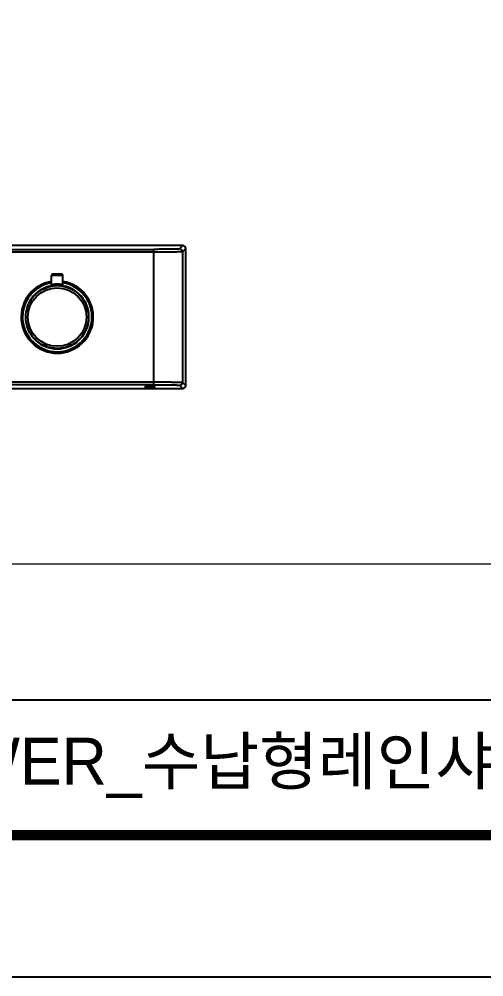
# Model space of a CAD drawing. Extents: x 11377 to 14537, y 53 to 2368.
# Drawn here: x 12631 to 12957, y 53 to 724 of the extents above; entities that cross this region are included whole.
import ezdxf

# ---------------------------------------------------------------- set-up
doc = ezdxf.new("R2010")
doc.units = 0
doc.header["$LTSCALE"] = 10
doc.header["$MEASUREMENT"] = 0
doc.layers.get('0').update_dxf_attribs({"linetype": 'CONTINUOUS'})
doc.layers.add('1', color=7, linetype='CONTINUOUS', true_color=0xffffff)
doc.layers.add('치수선', color=7, linetype='CONTINUOUS', lineweight=20)
doc.styles.add('Daelim Dimension', font='')
doc.styles.get('Daelim Dimension').set_extended_font_data('나눔고딕')

msp = doc.modelspace()

# ---------------------------------------------------------------- linework, layer by layer
at = {"color": 7, "linetype": 'Continuous'}
for p, q in [((12745.97, 565.34), (12617.96, 565.34)), ((12745.97, 565.34), (12743.69, 563.06)), ((12320.24, 562.75), (12725.69, 562.75)), ((12725.69, 560.75), (12320.24, 560.75)), ((12725.69, 467.92), (12725.69, 562.75)), ((12745.69, 561.06), (12747.96, 563.34)), ((12745.69, 561.06), (12745.69, 469.61)), ((12747.96, 467.34), (12747.96, 563.34)), ((12661.96, 544.34), (12653.96, 544.34)), ((12653.96, 537.79), (12653.96, 544.34)), ((12660.96, 545.34), (12654.96, 545.34)), ((12661.96, 537.79), (12661.96, 544.34)), ((12657.96, 538.34), (12657.96, 537.34)), ((12561.96, 469.92), (12725.69, 469.92)), ((12747.96, 467.34), (12745.69, 469.61)), ((12725.69, 467.92), (12561.96, 467.92)), ((12609.96, 465.34), (12745.97, 465.34)), ((12719.32, 466.47), (12719.32, 466.47)), ((12719.32, 465.78), (12719.32, 465.78)), ((12726.61, 466.47), (12726.61, 466.47)), ((12726.61, 465.78), (12726.61, 465.78)), ((12743.69, 467.61), (12745.97, 465.34))]:
    msp.add_line(p, q, dxfattribs=at)
at = {"color": 5}
msp.add_line((11427.92, 247.26), (13971.97, 247.26), dxfattribs=at)
at = {"ltscale": 0.5}
msp.add_lwpolyline([(11377.11, 53.28), (14536.63, 53.28), (14536.63, 2368.32), (11377.11, 2368.32)], close=True, dxfattribs=at)
at = {"color": 5, "linetype": 'ByBlock', "lineweight": 200, "const_width": 7.28}
msp.add_lwpolyline([(11427.92, 152.41), (14485.52, 152.41), (14485.52, 2314.57), (11427.92, 2314.57)], close=True, dxfattribs=at)
at = {"color": 7, "linetype": 'Continuous'}
for points in [[(12653.96, 537.79), (12653.95, 537.59), (12653.85, 537.32), (12653.68, 537.09), (12653.45, 536.92), (12653.18, 536.81)], [(12662.75, 536.81), (12662.48, 536.92), (12662.25, 537.09), (12662.08, 537.32), (12661.98, 537.59), (12661.96, 537.79)]]:
    msp.add_lwpolyline(points, dxfattribs=at)
for radius in [22, 20.5]:
    msp.add_circle((12657.96, 515.34), radius, dxfattribs=at)
for centre, radius, start, end in [((12743.69, 561.06), 2, 0.02111, 89.97863), ((12654.96, 544.34), 1, 90, 180), ((12660.96, 544.34), 1, 0, 90), ((12657.96, 515.34), 25.3, 99.11078, 80.88922), ((12657.96, 515.34), 24.3, 99.48907, 80.5125), ((12657.96, 515.34), 22.25, 101.05832, 78.94133), ((12743.69, 469.61), 2, 270.0211, 359.97864)]:
    msp.add_arc(centre, radius, start, end, dxfattribs=at)
for centre, major_axis, start_param, end_param in [((12745.96, 563.34), (-1.41, -1.41), 2.356347, 3.926839), ((12745.96, 467.34), (1.41, -1.41), -0.785246, 0.785246)]:
    msp.add_ellipse(centre, major_axis=major_axis, ratio=0.999695, start_param=start_param, end_param=end_param, dxfattribs=at)
for points, knots in [([(12743.69, 563.06), (12743.68, 563.05), (12743.64, 563.04), (12743.56, 563.03), (12743.44, 563.02), (12743.2, 562.99), (12742.79, 562.97), (12742.18, 562.94), (12741.42, 562.91), (12740.5, 562.89), (12739.45, 562.87), (12737.8, 562.83), (12735.47, 562.8), (12732.42, 562.78), (12729.12, 562.76), (12726.85, 562.75), (12725.69, 562.75)], [0, 0, 0, 0, 0.002191, 0.006645, 0.013406, 0.022474, 0.047477, 0.08143, 0.124022, 0.174863, 0.233462, 0.299285, 0.450038, 0.621438, 0.807113, 1, 1, 1, 1]), ([(12745.69, 561.06), (12745.68, 561.05), (12745.63, 561.05), (12745.55, 561.03), (12745.41, 561.02), (12745.23, 561), (12745, 560.99), (12744.61, 560.97), (12744.01, 560.94), (12743.16, 560.92), (12742.15, 560.89), (12740.98, 560.87), (12739.14, 560.83), (12736.56, 560.8), (12733.17, 560.78), (12729.5, 560.76), (12726.98, 560.75), (12725.69, 560.75)], [0, 0, 0, 0, 0.002163, 0.006604, 0.01336, 0.022425, 0.033789, 0.047427, 0.08138, 0.123974, 0.174818, 0.233421, 0.299248, 0.450014, 0.621427, 0.807111, 1, 1, 1, 1]), ([(12657.96, 538.34), (12657.7, 538.34), (12657.19, 538.32), (12656.45, 538.27), (12655.86, 538.19), (12655.43, 538.12), (12655.14, 538.07), (12654.88, 538.01), (12654.65, 537.96), (12654.45, 537.92), (12654.3, 537.88), (12654.2, 537.85), (12654.14, 537.84), (12654.09, 537.82), (12654.05, 537.81), (12654.01, 537.8), (12653.99, 537.8), (12653.98, 537.79), (12653.97, 537.79), (12653.97, 537.79), (12653.97, 537.79), (12653.96, 537.79)], [0, 0, 0, 0, 0.193566, 0.379712, 0.551487, 0.630029, 0.702702, 0.768836, 0.827789, 0.878941, 0.921717, 0.939803, 0.955602, 0.969063, 0.980146, 0.988813, 0.995025, 0.997201, 0.998755, 0.999688, 1, 1, 1, 1]), ([(12661.96, 537.79), (12661.96, 537.79), (12661.96, 537.79), (12661.94, 537.79), (12661.92, 537.8), (12661.88, 537.81), (12661.84, 537.82), (12661.76, 537.84), (12661.65, 537.87), (12661.48, 537.92), (12661.28, 537.96), (12661.05, 538.01), (12660.78, 538.07), (12660.5, 538.12), (12660.07, 538.19), (12659.48, 538.27), (12658.74, 538.32), (12658.23, 538.34), (12657.96, 538.34)], [0, 0, 0, 0, 0.001246, 0.004981, 0.011197, 0.019865, 0.030947, 0.044409, 0.078296, 0.121068, 0.172219, 0.231166, 0.297299, 0.369971, 0.448517, 0.620295, 0.806446, 1, 1, 1, 1]), ([(12725.69, 469.92), (12726.98, 469.92), (12729.5, 469.92), (12733.17, 469.9), (12736.56, 469.87), (12739.14, 469.84), (12740.98, 469.81), (12742.15, 469.79), (12743.16, 469.76), (12744.01, 469.74), (12744.61, 469.71), (12745, 469.69), (12745.23, 469.68), (12745.41, 469.66), (12745.55, 469.65), (12745.63, 469.63), (12745.68, 469.62), (12745.69, 469.61)], [0, 0, 0, 0, 0.192889, 0.378573, 0.549986, 0.700752, 0.766579, 0.825182, 0.876026, 0.91862, 0.952573, 0.966211, 0.977575, 0.986641, 0.993396, 0.997838, 1, 1, 1, 1]), ([(12726.61, 466.47), (12726.61, 466.48), (12726.58, 466.48), (12726.52, 466.49), (12726.43, 466.49), (12726.31, 466.5), (12726.15, 466.5), (12725.89, 466.51), (12725.49, 466.52), (12724.95, 466.53), (12724.33, 466.53), (12723.66, 466.54), (12722.97, 466.54), (12722.27, 466.54), (12721.6, 466.53), (12720.98, 466.53), (12720.44, 466.52), (12720.04, 466.51), (12719.78, 466.5), (12719.62, 466.5), (12719.5, 466.49), (12719.41, 466.49), (12719.35, 466.48), (12719.32, 466.48), (12719.32, 466.47)], [0, 0, 0, 0, 0.003318, 0.011232, 0.023712, 0.040685, 0.061992, 0.087406, 0.149608, 0.224975, 0.310686, 0.403509, 0.499964, 0.59642, 0.68925, 0.77497, 0.850355, 0.912576, 0.938, 0.959316, 0.976295, 0.988779, 0.996691, 1, 1, 1, 1]), ([(12719.32, 466.47), (12719.32, 466.47), (12719.35, 466.47), (12719.39, 466.46), (12719.49, 466.46), (12719.6, 466.45), (12719.76, 466.44), (12720.02, 466.44), (12720.42, 466.43), (12720.96, 466.42), (12721.59, 466.41), (12722.26, 466.41), (12722.96, 466.41), (12723.67, 466.41), (12724.34, 466.41), (12724.97, 466.42), (12725.51, 466.43), (12725.91, 466.44), (12726.17, 466.44), (12726.33, 466.45), (12726.44, 466.46), (12726.54, 466.46), (12726.58, 466.47), (12726.61, 466.47), (12726.61, 466.47)], [0, 0, 0, 0, 0.002556, 0.009797, 0.021716, 0.038242, 0.059226, 0.084437, 0.146568, 0.22228, 0.30867, 0.40241, 0.499905, 0.597403, 0.691157, 0.777567, 0.853313, 0.915483, 0.940714, 0.961717, 0.978258, 0.99019, 0.997439, 1, 1, 1, 1]), ([(12726.61, 465.78), (12726.61, 465.78), (12726.58, 465.78), (12726.52, 465.79), (12726.43, 465.8), (12726.31, 465.8), (12726.15, 465.81), (12725.89, 465.81), (12725.49, 465.82), (12724.95, 465.83), (12724.33, 465.83), (12723.66, 465.84), (12722.97, 465.84), (12722.27, 465.84), (12721.6, 465.83), (12720.98, 465.83), (12720.44, 465.82), (12720.04, 465.81), (12719.78, 465.81), (12719.62, 465.8), (12719.5, 465.8), (12719.41, 465.79), (12719.35, 465.78), (12719.32, 465.78), (12719.32, 465.78)], [0, 0, 0, 0, 0.003318, 0.011232, 0.023712, 0.040685, 0.061992, 0.087406, 0.149608, 0.224975, 0.310686, 0.403509, 0.499964, 0.59642, 0.68925, 0.77497, 0.850355, 0.912576, 0.938, 0.959316, 0.976295, 0.988779, 0.996691, 1, 1, 1, 1]), ([(12719.32, 465.78), (12719.32, 465.77), (12719.35, 465.77), (12719.39, 465.76), (12719.49, 465.76), (12719.6, 465.75), (12719.76, 465.74), (12720.02, 465.74), (12720.42, 465.73), (12720.96, 465.72), (12721.59, 465.72), (12722.26, 465.71), (12722.96, 465.71), (12723.67, 465.71), (12724.34, 465.72), (12724.97, 465.72), (12725.51, 465.73), (12725.91, 465.74), (12726.17, 465.74), (12726.33, 465.75), (12726.44, 465.76), (12726.54, 465.76), (12726.58, 465.77), (12726.61, 465.77), (12726.61, 465.78)], [0, 0, 0, 0, 0.002556, 0.009797, 0.021716, 0.038242, 0.059226, 0.084437, 0.146568, 0.22228, 0.30867, 0.40241, 0.499905, 0.597403, 0.691157, 0.777567, 0.853313, 0.915483, 0.940714, 0.961717, 0.978258, 0.99019, 0.997439, 1, 1, 1, 1]), ([(12725.69, 467.92), (12726.85, 467.92), (12729.12, 467.92), (12732.42, 467.9), (12735.47, 467.87), (12737.8, 467.84), (12739.45, 467.81), (12740.5, 467.79), (12741.42, 467.76), (12742.18, 467.74), (12742.79, 467.71), (12743.2, 467.68), (12743.44, 467.66), (12743.56, 467.65), (12743.64, 467.63), (12743.68, 467.62), (12743.69, 467.61)], [0, 0, 0, 0, 0.192888, 0.378565, 0.549967, 0.700721, 0.766544, 0.825143, 0.875984, 0.918575, 0.952526, 0.977529, 0.986596, 0.993357, 0.99781, 1, 1, 1, 1])]:
    msp.add_open_spline(points, degree=3, knots=knots, dxfattribs=at)
at = {"layer": '1', "color": 7, "linetype": 'Continuous'}
msp.add_line((12644.63, 465.35), (12644.63, 465.39), dxfattribs=at)
msp.add_ellipse((12641.35, 466.32), major_axis=(-0.015, 1), ratio=0.049446, start_param=2.849768, end_param=3.149573, dxfattribs=at)
for points, degree in [([(12631.28, 465.3), (12634.64, 465.3), (12637.99, 465.31), (12641.35, 465.36)], 3), ([(12641.35, 465.36), (12642.44, 465.38), (12643.54, 465.39), (12644.63, 465.39)], 3), ([(12641.36, 465.32), (12643, 465.35), (12644.63, 465.34)], 2)]:
    msp.add_open_spline(points, degree=degree, dxfattribs=at)
at = {"layer": '치수선'}
msp.add_line((13526.92, 342.38), (12033.07, 342.38), dxfattribs=at)

# ---------------------------------------------------------------- texts
at = {"color": 2, "insert": (11954.52, 220.77), "char_height": 32.7922, "width": 1690.8269, "attachment_point": 1, "style": 'Daelim Dimension'}
msp.add_mtext('{\\fPretendard Variable SemiBold|b0|i0|c129|p2;대림바스(주)} 레인샤워_RAINSHOWER_수납형레인샤워수전_DL B6010', dxfattribs=at)

doc.saveas('drawing.dxf')
